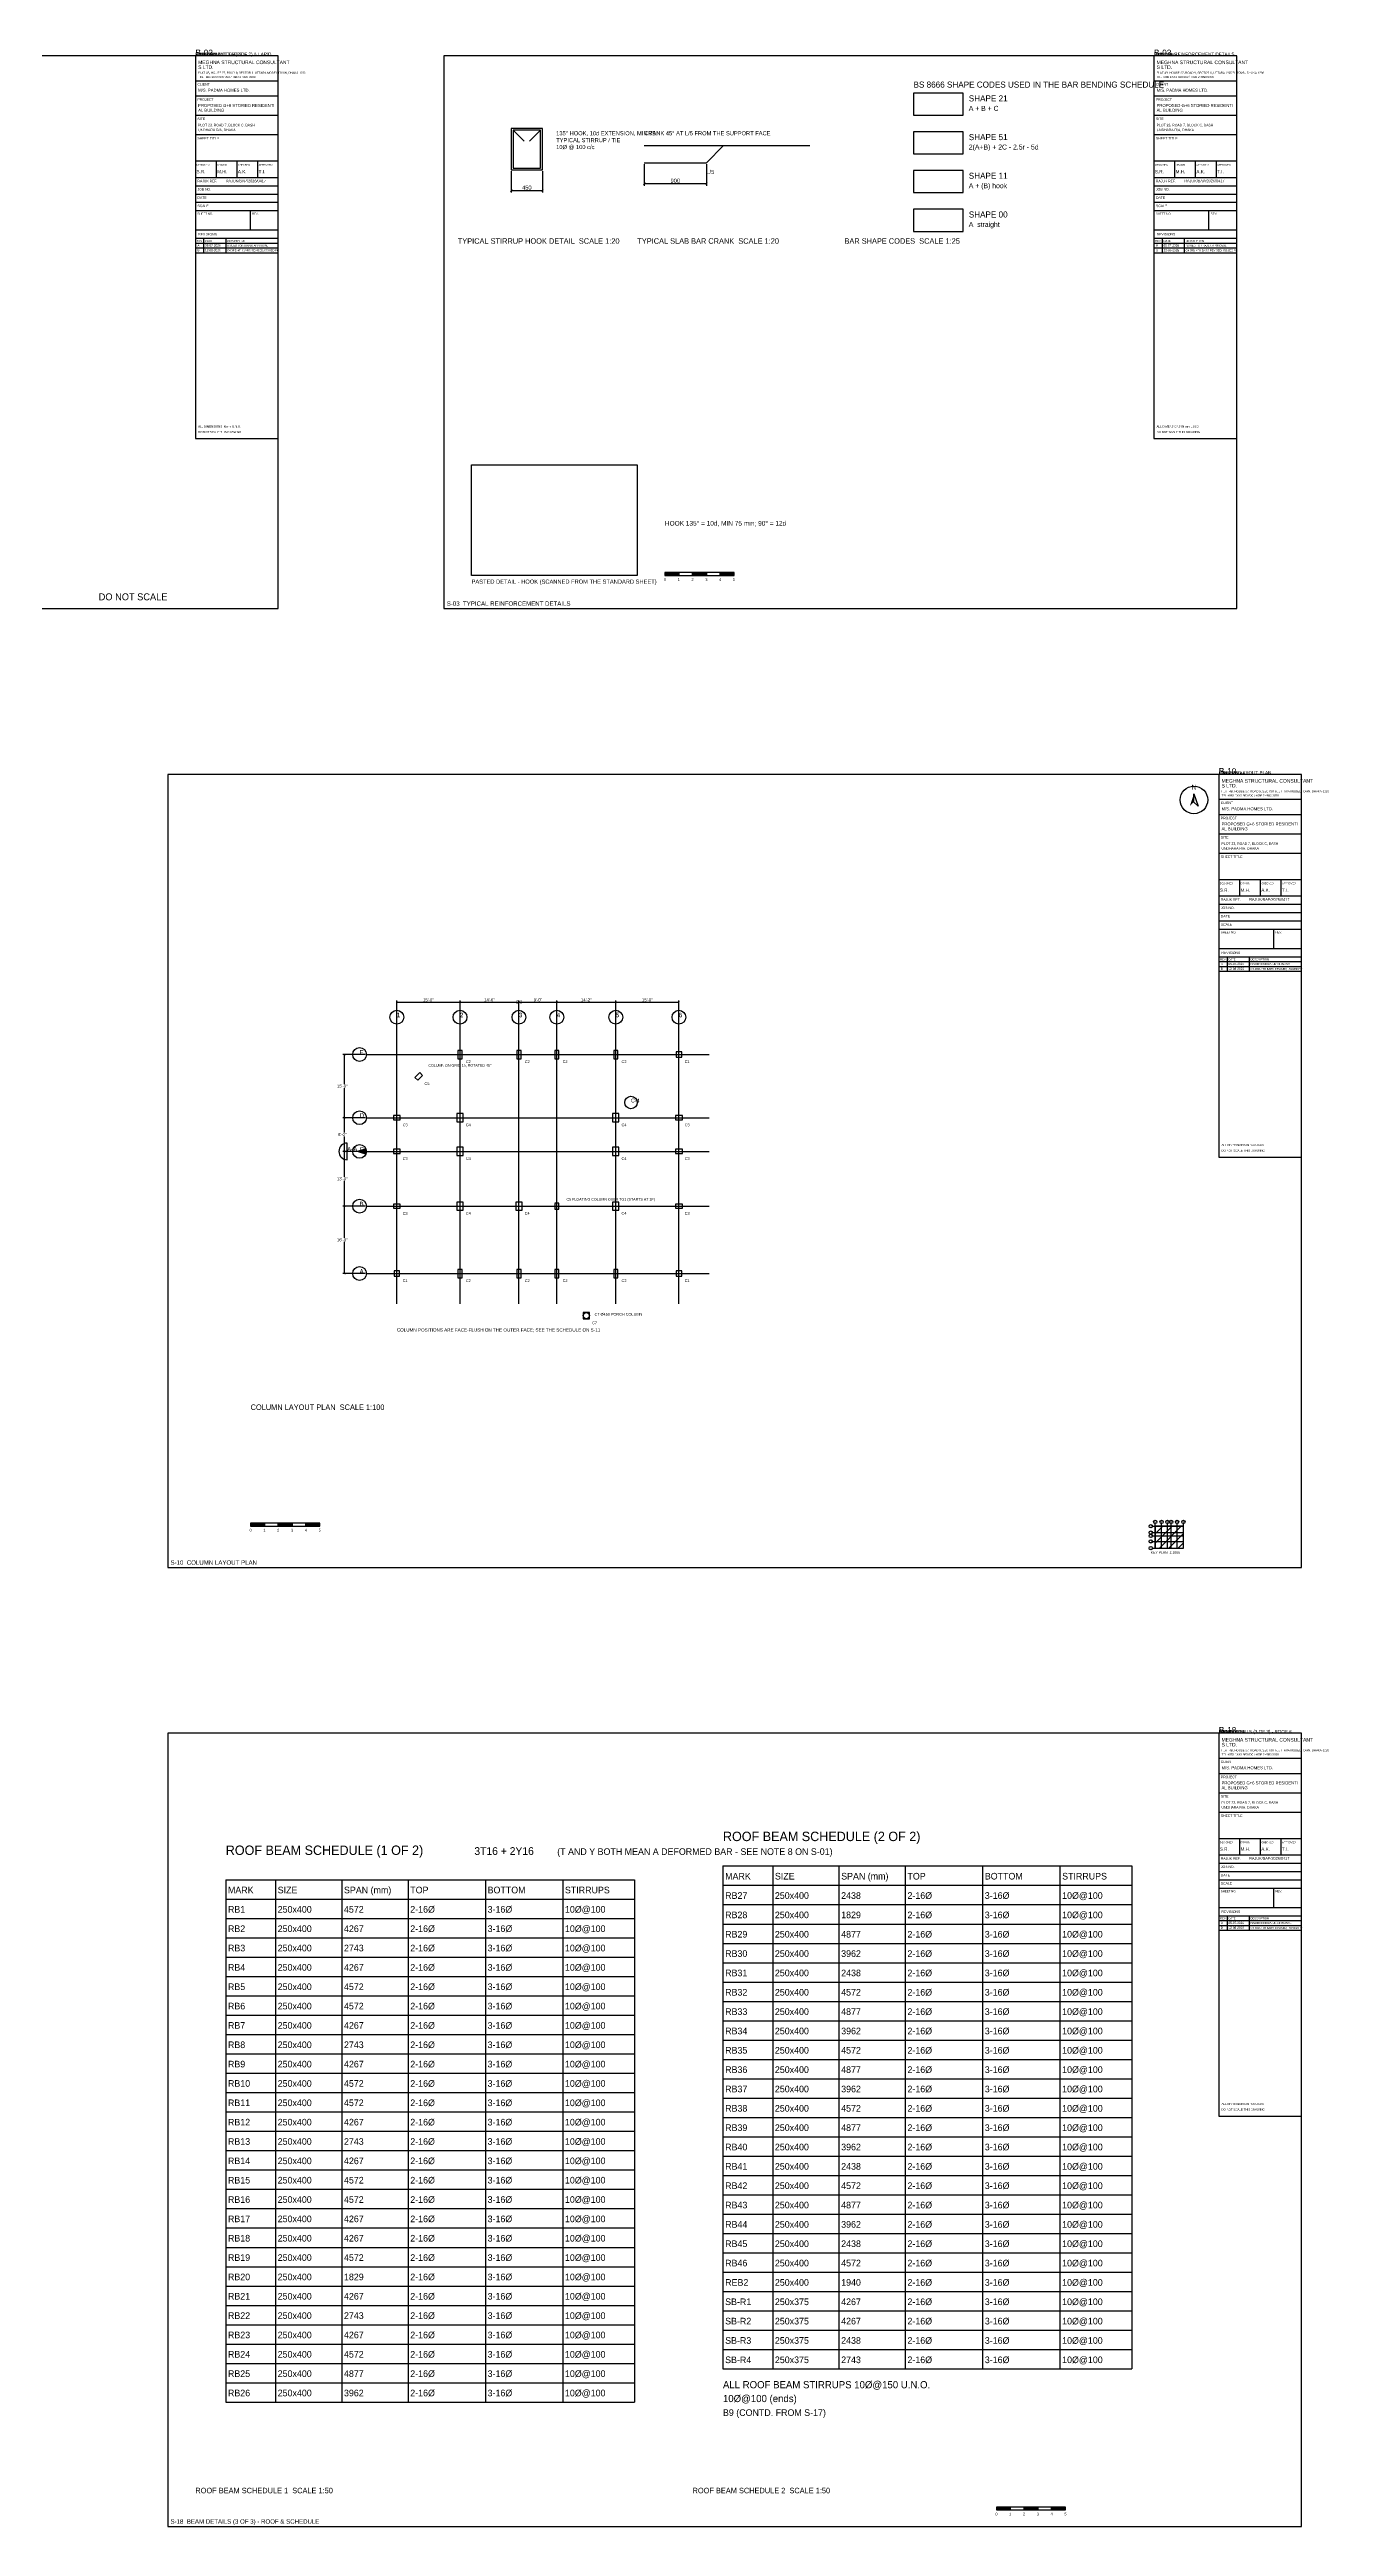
# Model space of a CAD drawing. Extents: x 1000 to 743527, y -207200 to 58857.
# Drawn here: x 180639 to 273027, y -137800 to 41457 of the extents above; entities that cross this region are included whole.
import ezdxf
from ezdxf.enums import TextEntityAlignment as Align

# ---------------------------------------------------------------- set-up
doc = ezdxf.new("R2010")
doc.units = 0
doc.linetypes.add('DASHED', pattern=[1.524, 1.27, -0.254])
for name, color, linetype in [('Arrow', 7, 'Continuous'), ('Beam Line', 4, 'Continuous'), ('Column', 1, 'Continuous'), ('Dimension', 6, 'Continuous'), ('Grid', 8, 'Continuous'), ('Grid Circle', 8, 'Continuous'), ('Grid text', 7, 'Continuous'), ('Hatch', 9, 'Continuous'), ('Image', 7, 'Continuous'), ('Inches Dimension', 6, 'Continuous'), ('Rod-1', 6, 'Continuous'), ('Rod-2', 2, 'Continuous'), ('Rod-Stirrup', 3, 'Continuous'), ('Sheet', 7, 'Continuous'), ('Text-1', 7, 'Continuous'), ('Text-2', 7, 'Continuous'), ('TITLE', 7, 'Continuous')]:
    doc.layers.add(name, color=color, linetype=linetype)
doc.styles.add('OpenSansCondensed-Light', font='OpenSansCondensed-Light.ttf')
doc.dimstyles.new('EZDXF', dxfattribs={"dimtxt": 0.25, "dimasz": 0.175, "dimexe": 0.375, "dimexo": 0.125, "dimgap": 0.1, "dimtad": 1, "dimlfac": 100, "dimzin": 12, "dimdsep": 46, "dimtxsty": 'OpenSansCondensed-Light', "dimblk": 'ARCHTICK', "dimcen": 2.5, "dimazin": 3, "dimtfac": 0.5, "dimtmove": 2, "dimatfit": 3})
picture_1 = doc.add_image_def('image2.png', size_in_pixel=(720, 480))

# ---------------------------------------------------------------- blocks, each defined once
blk = doc.blocks.new('TITLE_BLOCK')
at = {"layer": 'TITLE'}
for p, q in [((0, -18), (60, -18)), ((0, -29), (60, -29)), ((0, -43), (60, -43)), ((0, -57), (60, -57)), ((0, -76), (60, -76)), ((0, -76), (0, -88)), ((0, -88), (60, -88)), ((15, -76), (15, -88)), ((30, -76), (30, -88)), ((45, -76), (45, -88)), ((0, -94), (60, -94)), ((0, -100), (60, -100)), ((0, -106), (60, -106)), ((0, -112), (60, -112)), ((39.6, -112), (39.6, -126)), ((0, -126), (60, -126)), ((0, -132), (60, -132)), ((0, -132), (60, -132)), ((0, -135.5), (60, -135.5)), ((0, -139), (60, -139)), ((0, -142.5), (60, -142.5)), ((6, -132), (6, -142.5)), ((22, -132), (22, -142.5))]:
    blk.add_line(p, q, dxfattribs=at)
blk.add_lwpolyline([(0, -277), (60, -277), (60, 0), (0, 0)], close=True, dxfattribs=at)
at = {"layer": 'Text-1'}
for tag, height in [('JOBNO', 2), ('SHEETTITLE', 2.4), ('SHEETTITLE2', 2.4), ('SCALE', 2), ('DATE', 2), ('SHEETNO', 4.5), ('REV', 4.5)]:
    blk.add_attdef(tag, (0, 0), '', height=height, dxfattribs=at)
at = {"layer": 'TITLE'}
for s, height, p in [('TEL +880 1XXX 000 000 / +880 2 4890 0000', 1.5, (2, -16)), ('S LTD.', 2.6, (2, -9.5)), ('FLAT 4B, HOUSE 27, ROAD 9, SECTOR 6, UTTARA MODEL TOWN, DHAKA-1230', 1.5, (2, -13)), ('MEGHNA STRUCTURAL CONSULTANT', 2.6, (2, -6)), ('CLIENT', 1.8, (1.5, -21.5)), ('PROJECT', 1.8, (1.5, -32.5)), ('M/S. PADMA HOMES LTD.', 2.2, (2, -26)), ('PROPOSED G+6 STORIED RESIDENTI', 2.2, (2, -37)), ('SITE', 1.8, (1.5, -46.5)), ('AL BUILDING', 2.2, (2, -40.5)), ('PLOT 23, ROAD 7, BLOCK C, BASH', 1.8, (2, -51)), ('UNDHARA R/A, DHAKA', 1.8, (2, -54.5)), ('SHEET TITLE', 1.8, (1.5, -60.5)), ('DESIGNED', 1.3, (0.8, -79.5)), ('S.R.', 2.4, (0.8, -85)), ('DRAWN', 1.3, (15.8, -79.5)), ('M.H.', 2.4, (15.8, -85)), ('RAJUK/BAP/2026/0417', 2, (22, -91.5)), ('A.K.', 2.4, (30.8, -85)), ('CHECKED', 1.3, (30.8, -79.5)), ('APPROVED', 1.3, (45.8, -79.5)), ('T.I.', 2.4, (45.8, -85)), ('JOB NO.', 1.8, (1.5, -97.5)), ('RAJUK REF.', 1.8, (1.5, -91.5)), ('DATE', 1.8, (1.5, -103.5)), ('SCALE', 1.8, (1.5, -109.5)), ('SHEET NO.', 1.5, (1.5, -115)), ('REV.', 1.5, (41.1, -115)), ('REV', 1.4, (1, -134.6)), ('REVISIONS', 1.8, (2, -130)), ('DATE', 1.4, (7, -134.6)), ('DESCRIPTION', 1.4, (23, -134.6)), ('ALL DIMENSIONS IN mm U.N.O.', 1.5, (2, -269)), ('DO NOT SCALE THIS DRAWING', 1.5, (2, -273))]:
    blk.add_text(s, height=height, dxfattribs=at).set_placement(p)
blk = doc.blocks.new('SCALE_BAR')
at = {"layer": 'Sheet'}
h = blk.add_hatch(color=7, dxfattribs=at)
h.dxf.hatch_style = 1
h.paths.add_polyline_path([(0, 0), (10, 0), (10, 2), (0, 2)])
h = blk.add_hatch(color=7, dxfattribs=at)
h.dxf.hatch_style = 1
h.paths.add_polyline_path([(20, 0), (30, 0), (30, 2), (20, 2)])
h = blk.add_hatch(color=7, dxfattribs=at)
h.dxf.hatch_style = 1
h.paths.add_polyline_path([(40, 0), (50, 0), (50, 2), (40, 2)])
for points in [[(0, 0), (10, 0), (10, 2), (0, 2)], [(10, 0), (20, 0), (20, 2), (10, 2)], [(20, 0), (30, 0), (30, 2), (20, 2)], [(30, 0), (40, 0), (40, 2), (30, 2)], [(40, 0), (50, 0), (50, 2), (40, 2)]]:
    blk.add_lwpolyline(points, close=True, dxfattribs=at)
for s, p in [('0', (0, -4)), ('1', (10, -4)), ('2', (20, -4)), ('3', (30, -4)), ('4', (40, -4)), ('5', (50, -4))]:
    blk.add_text(s, height=2, dxfattribs=at).set_placement(p, align=Align.CENTER)
at = {"layer": 'Text-1'}
blk.add_attdef('UNIT', (0, 0), '', height=2, dxfattribs=at)
blk = doc.blocks.new('_ARCHTICK')
at = {"color": 0, "linetype": 'BYBLOCK', "const_width": 0.15}
blk.add_lwpolyline([(-0.5, -0.5), (0.5, 0.5)], dxfattribs=at)
blk = doc.blocks.new('NORTH_ARROW')
at = {"layer": 'Arrow'}
blk.add_lwpolyline([(0, 0), (3, -9), (0, -6)], close=True, dxfattribs=at)
blk.add_circle((0, -4.5), 10, dxfattribs=at)
blk.add_solid([(0, 0), (-3, -9), (0, -6)], dxfattribs=at)
at = {"layer": 'Text-1'}
blk.add_text('N', height=3.5, dxfattribs=at).set_placement((0, 3), align=Align.CENTER)
blk = doc.blocks.new('KEY_PLAN')
at = {"layer": 'Grid'}
for p, q in [((-2, 15.8496), (20.4216, 15.8496)), ((-2, 11.2776), (20.4216, 11.2776)), ((-2, 8.8392), (20.4216, 8.8392)), ((-2, 4.8768), (20.4216, 4.8768)), ((-2, 0), (20.4216, 0)), ((0, 0), (0, 17.8496)), ((4.572, 0), (4.572, 17.8496)), ((8.8392, 0), (8.8392, 17.8496)), ((11.5824, 0), (11.5824, 17.8496)), ((15.8496, 0), (15.8496, 17.8496)), ((20.4216, 0), (20.4216, 17.8496))]:
    blk.add_line(p, q, dxfattribs=at)
at = {"layer": 'Grid Circle'}
for centre in [(0, 19.0496), (4.572, 19.0496), (8.8392, 19.0496), (11.5824, 19.0496), (15.8496, 19.0496), (20.4216, 19.0496), (-3.2, 15.8496), (-3.2, 11.2776), (-3.2, 8.8392), (-3.2, 4.8768), (-3.2, 0)]:
    blk.add_circle(centre, 1.2, dxfattribs=at)
at = {"layer": 'Sheet'}
blk.add_lwpolyline([(0, 0), (20.4216, 0), (20.4216, 15.8496), (0, 15.8496)], close=True, dxfattribs=at)
at = {"layer": 'Grid text'}
for s, p in [('1', (0, 19.0496)), ('2', (4.572, 19.0496)), ('3', (8.8392, 19.0496)), ('4', (11.5824, 19.0496)), ('5', (15.8496, 19.0496)), ('6', (20.4216, 19.0496)), ('A', (-3.2, 0)), ('C', (-3.2, 8.8392)), ('D', (-3.2, 11.2776)), ('E', (-3.2, 15.8496)), ('B', (-3.2, 4.8768))]:
    blk.add_text(s, height=1.1, dxfattribs=at).set_placement(p, align=Align.MIDDLE_CENTER)
at = {"layer": 'Sheet'}
blk.add_text('KEY PLAN  1:1000', height=1.8, dxfattribs=at).set_placement((-3.2, -4))
blk = doc.blocks.new('GRID_BUBBLE')
at = {"layer": 'Grid Circle'}
blk.add_circle((0, 0), 500, dxfattribs=at)
at = {"layer": 'Text-1'}
blk.add_attdef('GRID', (0, 0), '', height=320, dxfattribs=at)
blk = doc.blocks.new('COL_TAG')
at = {"layer": 'Grid Circle'}
blk.add_circle((0, 0), 450, dxfattribs=at)
at = {"layer": 'Text-1'}
blk.add_attdef('MARK', (0, 0), '', height=280, dxfattribs=at)
blk = doc.blocks.new('SECTION_MARK')
at = {"layer": 'Arrow'}
blk.add_solid([(600, 0), (1400, 250), (1400, -250)], dxfattribs=at)
at = {"layer": 'Text-1'}
blk.add_line((0, -600), (0, 600), dxfattribs=at)
blk.add_arc((0, 0), 600, 90, 270, dxfattribs=at)
blk.add_attdef('SEC', (0, 0), '', height=320, dxfattribs=at)

msp = doc.modelspace()

# ---------------------------------------------------------------- hatches: boundary and pattern name
at = {"layer": 'Hatch'}
h = msp.add_hatch(dxfattribs=at)
h.set_pattern_fill('ANSI31', scale=150)
h.paths.add_polyline_path([(260700, -67000), (262742.2, -67000), (262742.2, -65415), (260700, -65415)])

# ---------------------------------------------------------------- linework, layer by layer
for p, q in [((193400, -91000), (223000, -91000)), ((193400, -91000), (193400, -128800)), ((197000, -91000), (197000, -128800)), ((201800, -91000), (201800, -128800)), ((206600, -91000), (206600, -128800)), ((212200, -91000), (212200, -128800)), ((217800, -91000), (217800, -128800)), ((223000, -91000), (223000, -128800)), ((229400, -90000), (259000, -90000)), ((229400, -90000), (229400, -126400)), ((229400, -91400), (259000, -91400)), ((233000, -90000), (233000, -126400)), ((237800, -90000), (237800, -126400)), ((242600, -90000), (242600, -126400)), ((248200, -90000), (248200, -126400)), ((253800, -90000), (253800, -126400)), ((259000, -90000), (259000, -126400)), ((193400, -92400), (223000, -92400)), ((229400, -92800), (259000, -92800)), ((193400, -93800), (223000, -93800)), ((229400, -94200), (259000, -94200)), ((193400, -95200), (223000, -95200)), ((193400, -96600), (223000, -96600)), ((229400, -95600), (259000, -95600)), ((193400, -98000), (223000, -98000)), ((229400, -97000), (259000, -97000)), ((229400, -98400), (259000, -98400)), ((193400, -99400), (223000, -99400)), ((229400, -99800), (259000, -99800)), ((193400, -100800), (223000, -100800)), ((229400, -101200), (259000, -101200)), ((193400, -102200), (223000, -102200)), ((193400, -103600), (223000, -103600)), ((229400, -102600), (259000, -102600)), ((193400, -105000), (223000, -105000)), ((229400, -104000), (259000, -104000)), ((229400, -105400), (259000, -105400)), ((193400, -106400), (223000, -106400)), ((229400, -106800), (259000, -106800)), ((193400, -107800), (223000, -107800)), ((193400, -109200), (223000, -109200)), ((229400, -108200), (259000, -108200)), ((193400, -110600), (223000, -110600)), ((229400, -109600), (259000, -109600)), ((229400, -111000), (259000, -111000)), ((193400, -112000), (223000, -112000)), ((229400, -112400), (259000, -112400)), ((193400, -113400), (223000, -113400)), ((229400, -113800), (259000, -113800)), ((193400, -114800), (223000, -114800)), ((193400, -116200), (223000, -116200)), ((229400, -115200), (259000, -115200)), ((193400, -117600), (223000, -117600)), ((229400, -116600), (259000, -116600)), ((229400, -118000), (259000, -118000)), ((193400, -119000), (223000, -119000)), ((229400, -119400), (259000, -119400)), ((193400, -120400), (223000, -120400)), ((193400, -121800), (223000, -121800)), ((229400, -120800), (259000, -120800)), ((193400, -123200), (223000, -123200)), ((229400, -122200), (259000, -122200)), ((229400, -123600), (259000, -123600)), ((193400, -124600), (223000, -124600)), ((229400, -125000), (259000, -125000)), ((193400, -126000), (223000, -126000)), ((229400, -126400), (259000, -126400)), ((193400, -127400), (223000, -127400)), ((193400, -128800), (223000, -128800))]:
    msp.add_line(p, q)
at = {"layer": 'Beam Line'}
msp.add_lwpolyline([(214075, 32750), (216325, 32750), (216325, 35750), (214075, 35750)], close=True, dxfattribs=at)
at = {"layer": 'Column'}
for points in [[(210211.2, -31575.2), (210511.2, -31575.2), (210511.2, -30975.2), (210211.2, -30975.2)], [(214478.4, -31575.2), (214778.4, -31575.2), (214778.4, -30975.2), (214478.4, -30975.2)], [(217221.6, -31575.2), (217521.6, -31575.2), (217521.6, -30975.2), (217221.6, -30975.2)], [(221488.8, -31575.2), (221788.8, -31575.2), (221788.8, -30975.2), (221488.8, -30975.2)], [(226010.8, -31475.2), (226410.8, -31475.2), (226410.8, -31075.2), (226010.8, -31075.2)], [(207302.2, -33141.8), (207655.8, -32788.2), (207443.6, -32576.1), (207090.1, -32929.6)], [(205539.2, -35997.2), (206039.2, -35997.2), (206039.2, -35697.2), (205539.2, -35697.2)], [(210136.2, -36147.2), (210586.2, -36147.2), (210586.2, -35547.2), (210136.2, -35547.2)], [(221413.8, -36147.2), (221863.8, -36147.2), (221863.8, -35547.2), (221413.8, -35547.2)], [(221413.8, -36147.2), (221863.8, -36147.2), (221863.8, -35547.2), (221413.8, -35547.2)], [(225960.8, -35997.2), (226460.8, -35997.2), (226460.8, -35697.2), (225960.8, -35697.2)], [(205539.2, -38435.6), (206039.2, -38435.6), (206039.2, -38135.6), (205539.2, -38135.6)], [(210136.2, -38585.6), (210586.2, -38585.6), (210586.2, -37985.6), (210136.2, -37985.6)], [(221413.8, -38585.6), (221863.8, -38585.6), (221863.8, -37985.6), (221413.8, -37985.6)], [(225960.8, -38435.6), (226460.8, -38435.6), (226460.8, -38135.6), (225960.8, -38135.6)], [(205539.2, -42398), (206039.2, -42398), (206039.2, -42098), (205539.2, -42098)], [(210136.2, -42548), (210586.2, -42548), (210586.2, -41948), (210136.2, -41948)], [(214403.4, -42548), (214853.4, -42548), (214853.4, -41948), (214403.4, -41948)], [(221413.8, -42548), (221863.8, -42548), (221863.8, -41948), (221413.8, -41948)], [(225960.8, -42398), (226460.8, -42398), (226460.8, -42098), (225960.8, -42098)], [(205589.2, -47324.8), (205989.2, -47324.8), (205989.2, -46924.8), (205589.2, -46924.8)], [(210211.2, -47424.8), (210511.2, -47424.8), (210511.2, -46824.8), (210211.2, -46824.8)], [(214478.4, -47424.8), (214778.4, -47424.8), (214778.4, -46824.8), (214478.4, -46824.8)], [(217221.6, -47424.8), (217521.6, -47424.8), (217521.6, -46824.8), (217221.6, -46824.8)], [(221488.8, -47424.8), (221788.8, -47424.8), (221788.8, -46824.8), (221488.8, -46824.8)], [(226010.8, -47324.8), (226410.8, -47324.8), (226410.8, -46924.8), (226010.8, -46924.8)], [(219280.2, -50397.8), (219730.2, -50397.8), (219730.2, -49947.8), (219280.2, -49947.8)]]:
    msp.add_lwpolyline(points, close=True, dxfattribs=at)
at = {"layer": 'Column', "linetype": 'DASHED'}
msp.add_lwpolyline([(217221.6, -42473), (217521.6, -42473), (217521.6, -42023), (217221.6, -42023)], close=True, dxfattribs=at)
at = {"layer": 'Column'}
msp.add_circle((219505.2, -50172.8), 225, dxfattribs=at)
at = {"layer": 'Grid'}
for p, q in [((205789.2, -49324.8), (205789.2, -29075.2)), ((210361.2, -49324.8), (210361.2, -29075.2)), ((214628.4, -49324.8), (214628.4, -29075.2)), ((217371.6, -49324.8), (217371.6, -29075.2)), ((221638.8, -49324.8), (221638.8, -29075.2)), ((226210.8, -49324.8), (226210.8, -29075.2)), ((203589.2, -31275.2), (228410.8, -31275.2)), ((203589.2, -35847.2), (228410.8, -35847.2)), ((203589.2, -38285.6), (228410.8, -38285.6)), ((203589.2, -42248), (228410.8, -42248)), ((203589.2, -47124.8), (228410.8, -47124.8))]:
    msp.add_line(p, q, dxfattribs=at)
at = {"layer": 'Rod-1'}
for points in [[(243200, 36700), (246800, 36700), (246800, 38300), (243200, 38300)], [(243200, 33900), (246800, 33900), (246800, 35500), (243200, 35500)], [(243200, 31100), (246800, 31100), (246800, 32700), (243200, 32700)], [(243200, 28300), (246800, 28300), (246800, 29900), (243200, 29900)]]:
    msp.add_lwpolyline(points, close=True, dxfattribs=at)
msp.add_lwpolyline([(223700, 33250), (228200, 33250), (229450, 34500), (235700, 34500)], dxfattribs=at)
at = {"layer": 'Rod-2'}
msp.add_lwpolyline([(223700, 34500), (235700, 34500)], dxfattribs=at)
at = {"layer": 'Rod-Stirrup'}
for p, q in [((214200, 35625), (215000, 34825)), ((216200, 35625), (215400, 34825))]:
    msp.add_line(p, q, dxfattribs=at)
msp.add_lwpolyline([(214200, 32875), (216200, 32875), (216200, 35625), (214200, 35625)], close=True, dxfattribs=at)
at = {"layer": 'Sheet'}
for points in [[(139800, 1000), (197200, 1000), (197200, 41000), (139800, 41000)], [(209200, 1000), (266600, 1000), (266600, 41000), (209200, 41000)], [(189200, -68400), (271300, -68400), (271300, -11000), (189200, -11000)], [(189200, -137800), (271300, -137800), (271300, -80400), (189200, -80400)]]:
    msp.add_lwpolyline(points, close=True, dxfattribs=at)

# ---------------------------------------------------------------- block references
at = {"layer": 'Arrow', "xscale": 100, "yscale": 100}
msp.add_blockref('NORTH_ARROW', (263500, -12400), dxfattribs=at)
at = {"layer": 'Grid Circle'}
for p, values in [((205789.2, -28575.2), {'GRID': '1'}), ((210361.2, -28575.2), {'GRID': '2'}), ((214628.4, -28575.2), {'GRID': '3'}), ((217371.6, -28575.2), {'GRID': '4'}), ((221638.8, -28575.2), {'GRID': '5'}), ((226210.8, -28575.2), {'GRID': '6'}), ((203089.2, -31275.2), {'GRID': 'E'}), ((203089.2, -35847.2), {'GRID': 'D'}), ((203089.2, -38285.6), {'GRID': 'C'}), ((203089.2, -42248), {'GRID': 'B'}), ((203089.2, -47124.8), {'GRID': 'A'})]:
    msp.add_blockref('GRID_BUBBLE', p, dxfattribs=at).add_auto_attribs(values)
at = {"layer": 'Grid text'}
msp.add_blockref('COL_TAG', (222738.8, -34747.2), dxfattribs=at).add_auto_attribs({'MARK': 'C-4'})
at = {"layer": 'Sheet', "xscale": 100, "yscale": 100}
for p in [(225200, 3400), (195200, -65400), (249200, -136600)]:
    msp.add_blockref('SCALE_BAR', p, dxfattribs=at).add_auto_attribs({'UNIT': 'm'})
msp.add_blockref('KEY_PLAN', (260700, -67000), dxfattribs=at)
at = {"layer": 'Text-1'}
msp.add_blockref('SECTION_MARK', (202189.2, -38285.6), dxfattribs=at).add_auto_attribs({'SEC': 'A-A'})
at = {"layer": 'TITLE', "xscale": 100, "yscale": 100}
for p, values in [((191200, 41000), {'SHEETTITLE': 'GENERAL NOTES (2 OF 2) & LAP/D', 'SHEETTITLE2': 'EVELOPMENT TABLE', 'JOBNO': 'MSC-2026-041', 'DATE': '12-08-2026', 'SCALE': 'N.T.S.', 'SHEETNO': 'S-02', 'REV': 'B'}), ((260600, 41000), {'SHEETTITLE': 'TYPICAL REINFORCEMENT DETAILS', 'JOBNO': 'MSC-2026-041', 'DATE': '12-08-2026', 'SCALE': 'N.T.S.', 'SHEETNO': 'S-03', 'REV': 'B'}), ((265300, -11000), {'SHEETTITLE': 'COLUMN LAYOUT PLAN', 'JOBNO': 'MSC-2026-041', 'DATE': '12-08-2026', 'SCALE': '1:100', 'SHEETNO': 'S-10', 'REV': 'B'}), ((265300, -80400), {'SHEETTITLE': 'BEAM DETAILS (3 OF 3) - ROOF &', 'SHEETTITLE2': ' SCHEDULE', 'JOBNO': 'MSC-2026-041', 'DATE': '12-08-2026', 'SCALE': '1:50', 'SHEETNO': 'S-18', 'REV': 'B'})]:
    msp.add_blockref('TITLE_BLOCK', p, dxfattribs=at).add_auto_attribs(values)

# ---------------------------------------------------------------- texts
at = {"layer": 'Sheet'}
for s, height, p in [('TYPICAL STIRRUP HOOK DETAIL  SCALE 1:20', 400, (210200, 27400)), ('TYPICAL SLAB BAR CRANK  SCALE 1:20', 400, (223200, 27400)), ('BAR SHAPE CODES  SCALE 1:25', 400, (238200, 27400)), ('S-03  TYPICAL REINFORCEMENT DETAILS', 320, (209400, 1200)), ('COLUMN LAYOUT PLAN  SCALE 1:100', 400, (195200, -57000)), ('S-10  COLUMN LAYOUT PLAN', 320, (189400, -68200)), ('ROOF BEAM SCHEDULE (2 OF 2)', 680, (229400, -88200)), ('ROOF BEAM SCHEDULE (1 OF 2)', 680, (193400, -89200)), ('ROOF BEAM SCHEDULE 1  SCALE 1:50', 400, (191200, -135400)), ('ROOF BEAM SCHEDULE 2  SCALE 1:50', 400, (227200, -135400)), ('S-18  BEAM DETAILS (3 OF 3) - ROOF & SCHEDULE', 320, (189400, -137600))]:
    msp.add_text(s, height=height, dxfattribs=at).set_placement(p)
at = {"layer": 'Text-1'}
for s, height, p in [('HOOK 135%%D = 10d, MIN 75 mm; 90%%D = 12d', 340, (225200, 7000)), ('DO NOT SCALE', 500, (184200, 1600)), ('PASTED DETAIL - HOOK (SCANNED FROM THE STANDARD SHEET)', 300, (211200, 2800)), ('C2', 200, (210781.2, -31895.2)), ('C2', 200, (215048.4, -31895.2)), ('C2', 200, (217791.6, -31895.2)), ('C2', 200, (222058.8, -31895.2)), ('C1', 200, (226630.8, -31895.2)), ('C6', 200, (207792.9, -33478.9)), ('C3', 200, (206209.2, -36467.2)), ('C4', 200, (210781.2, -36467.2)), ('C4', 200, (222058.8, -36467.2)), ('C3', 200, (226630.8, -36467.2)), ('C3', 200, (206209.2, -38905.6)), ('C4', 200, (210781.2, -38905.6)), ('C4', 200, (222058.8, -38905.6)), ('C3', 200, (226630.8, -38905.6)), ('C3', 200, (206209.2, -42868)), ('C4', 200, (210781.2, -42868)), ('C4', 200, (215048.4, -42868)), ('C4', 200, (222058.8, -42868)), ('C3', 200, (226630.8, -42868)), ('C1', 200, (206209.2, -47744.8)), ('C2', 200, (210781.2, -47744.8)), ('C2', 200, (215048.4, -47744.8)), ('C2', 200, (217791.6, -47744.8)), ('C2', 200, (222058.8, -47744.8)), ('C1', 200, (226630.8, -47744.8)), ('COLUMN POSITIONS ARE FACE-FLUSH ON THE OUTER FACE; SEE THE SCHEDULE ON S-11', 240, (205789.2, -51324.8)), ('C7', 200, (219925.2, -50792.8)), ('MARK', 480, (229560, -90980)), ('SIZE', 480, (233160, -90980)), ('SPAN (mm)', 480, (237960, -90980)), ('TOP', 480, (242760, -90980)), ('BOTTOM', 480, (248360, -90980)), ('STIRRUPS', 480, (253960, -90980)), ('MARK', 480, (193560, -91980)), ('RB1', 480, (193560, -93380)), ('SIZE', 480, (197160, -91980)), ('250x400', 480, (197160, -93380)), ('4572', 480, (201960, -93380)), ('SPAN (mm)', 480, (201960, -91980)), ('TOP', 480, (206760, -91980)), ('2-16%%C', 480, (206760, -93380)), ('3-16%%C', 480, (212360, -93380)), ('BOTTOM', 480, (212360, -91980)), ('STIRRUPS', 480, (217960, -91980)), ('10%%C@100', 480, (217960, -93380)), ('RB27', 480, (229560, -92380)), ('250x400', 480, (233160, -92380)), ('2438', 480, (237960, -92380)), ('2-16%%C', 480, (242760, -92380)), ('3-16%%C', 480, (248360, -92380)), ('10%%C@100', 480, (253960, -92380)), ('RB2', 480, (193560, -94780)), ('250x400', 480, (197160, -94780)), ('4267', 480, (201960, -94780)), ('2-16%%C', 480, (206760, -94780)), ('3-16%%C', 480, (212360, -94780)), ('10%%C@100', 480, (217960, -94780)), ('RB28', 480, (229560, -93780)), ('RB29', 480, (229560, -95180)), ('250x400', 480, (233160, -93780)), ('250x400', 480, (233160, -95180)), ('4877', 480, (237960, -95180)), ('1829', 480, (237960, -93780)), ('2-16%%C', 480, (242760, -93780)), ('2-16%%C', 480, (242760, -95180)), ('3-16%%C', 480, (248360, -93780)), ('3-16%%C', 480, (248360, -95180)), ('10%%C@100', 480, (253960, -93780)), ('10%%C@100', 480, (253960, -95180)), ('RB3', 480, (193560, -96180)), ('250x400', 480, (197160, -96180)), ('2743', 480, (201960, -96180)), ('2-16%%C', 480, (206760, -96180)), ('3-16%%C', 480, (212360, -96180)), ('10%%C@100', 480, (217960, -96180)), ('RB30', 480, (229560, -96580)), ('250x400', 480, (233160, -96580)), ('3962', 480, (237960, -96580)), ('2-16%%C', 480, (242760, -96580)), ('3-16%%C', 480, (248360, -96580)), ('10%%C@100', 480, (253960, -96580)), ('RB4', 480, (193560, -97580)), ('RB5', 480, (193560, -98980)), ('250x400', 480, (197160, -97580)), ('250x400', 480, (197160, -98980)), ('4267', 480, (201960, -97580)), ('4572', 480, (201960, -98980)), ('2-16%%C', 480, (206760, -97580)), ('2-16%%C', 480, (206760, -98980)), ('3-16%%C', 480, (212360, -97580)), ('3-16%%C', 480, (212360, -98980)), ('10%%C@100', 480, (217960, -97580)), ('10%%C@100', 480, (217960, -98980)), ('RB31', 480, (229560, -97980)), ('250x400', 480, (233160, -97980)), ('2438', 480, (237960, -97980)), ('2-16%%C', 480, (242760, -97980)), ('3-16%%C', 480, (248360, -97980)), ('10%%C@100', 480, (253960, -97980)), ('RB6', 480, (193560, -100380)), ('250x400', 480, (197160, -100380)), ('4572', 480, (201960, -100380)), ('2-16%%C', 480, (206760, -100380)), ('3-16%%C', 480, (212360, -100380)), ('10%%C@100', 480, (217960, -100380)), ('RB32', 480, (229560, -99380)), ('RB33', 480, (229560, -100780)), ('250x400', 480, (233160, -99380)), ('250x400', 480, (233160, -100780)), ('4572', 480, (237960, -99380)), ('4877', 480, (237960, -100780)), ('2-16%%C', 480, (242760, -99380)), ('2-16%%C', 480, (242760, -100780)), ('3-16%%C', 480, (248360, -99380)), ('3-16%%C', 480, (248360, -100780)), ('10%%C@100', 480, (253960, -99380)), ('10%%C@100', 480, (253960, -100780)), ('RB7', 480, (193560, -101780)), ('250x400', 480, (197160, -101780)), ('4267', 480, (201960, -101780)), ('2-16%%C', 480, (206760, -101780)), ('3-16%%C', 480, (212360, -101780)), ('10%%C@100', 480, (217960, -101780)), ('RB34', 480, (229560, -102180)), ('250x400', 480, (233160, -102180)), ('3962', 480, (237960, -102180)), ('2-16%%C', 480, (242760, -102180)), ('3-16%%C', 480, (248360, -102180)), ('10%%C@100', 480, (253960, -102180)), ('RB8', 480, (193560, -103180)), ('250x400', 480, (197160, -103180)), ('2743', 480, (201960, -103180)), ('2-16%%C', 480, (206760, -103180)), ('3-16%%C', 480, (212360, -103180)), ('10%%C@100', 480, (217960, -103180)), ('RB35', 480, (229560, -103580)), ('250x400', 480, (233160, -103580)), ('4572', 480, (237960, -103580)), ('2-16%%C', 480, (242760, -103580)), ('3-16%%C', 480, (248360, -103580)), ('10%%C@100', 480, (253960, -103580)), ('RB9', 480, (193560, -104580)), ('RB10', 480, (193560, -105980)), ('250x400', 480, (197160, -104580)), ('250x400', 480, (197160, -105980)), ('4267', 480, (201960, -104580)), ('4572', 480, (201960, -105980)), ('2-16%%C', 480, (206760, -104580)), ('2-16%%C', 480, (206760, -105980)), ('3-16%%C', 480, (212360, -104580)), ('3-16%%C', 480, (212360, -105980)), ('10%%C@100', 480, (217960, -104580)), ('10%%C@100', 480, (217960, -105980)), ('RB36', 480, (229560, -104980)), ('250x400', 480, (233160, -104980)), ('4877', 480, (237960, -104980)), ('2-16%%C', 480, (242760, -104980)), ('3-16%%C', 480, (248360, -104980)), ('10%%C@100', 480, (253960, -104980)), ('RB11', 480, (193560, -107380)), ('250x400', 480, (197160, -107380)), ('4572', 480, (201960, -107380)), ('2-16%%C', 480, (206760, -107380)), ('3-16%%C', 480, (212360, -107380)), ('10%%C@100', 480, (217960, -107380)), ('RB37', 480, (229560, -106380)), ('RB38', 480, (229560, -107780)), ('250x400', 480, (233160, -106380)), ('250x400', 480, (233160, -107780)), ('4572', 480, (237960, -107780)), ('3962', 480, (237960, -106380)), ('2-16%%C', 480, (242760, -106380)), ('2-16%%C', 480, (242760, -107780)), ('3-16%%C', 480, (248360, -106380)), ('3-16%%C', 480, (248360, -107780)), ('10%%C@100', 480, (253960, -106380)), ('10%%C@100', 480, (253960, -107780)), ('RB12', 480, (193560, -108780)), ('250x400', 480, (197160, -108780)), ('4267', 480, (201960, -108780)), ('2-16%%C', 480, (206760, -108780)), ('3-16%%C', 480, (212360, -108780)), ('10%%C@100', 480, (217960, -108780)), ('RB39', 480, (229560, -109180)), ('250x400', 480, (233160, -109180)), ('4877', 480, (237960, -109180)), ('2-16%%C', 480, (242760, -109180)), ('3-16%%C', 480, (248360, -109180)), ('10%%C@100', 480, (253960, -109180)), ('RB13', 480, (193560, -110180)), ('RB14', 480, (193560, -111580)), ('250x400', 480, (197160, -110180)), ('250x400', 480, (197160, -111580)), ('4267', 480, (201960, -111580)), ('2743', 480, (201960, -110180)), ('2-16%%C', 480, (206760, -110180)), ('2-16%%C', 480, (206760, -111580)), ('3-16%%C', 480, (212360, -110180)), ('3-16%%C', 480, (212360, -111580)), ('10%%C@100', 480, (217960, -110180)), ('10%%C@100', 480, (217960, -111580)), ('RB40', 480, (229560, -110580)), ('250x400', 480, (233160, -110580)), ('3962', 480, (237960, -110580)), ('2-16%%C', 480, (242760, -110580)), ('3-16%%C', 480, (248360, -110580)), ('10%%C@100', 480, (253960, -110580)), ('RB15', 480, (193560, -112980)), ('250x400', 480, (197160, -112980)), ('4572', 480, (201960, -112980)), ('2-16%%C', 480, (206760, -112980)), ('3-16%%C', 480, (212360, -112980)), ('10%%C@100', 480, (217960, -112980)), ('RB41', 480, (229560, -111980)), ('RB42', 480, (229560, -113380)), ('250x400', 480, (233160, -111980)), ('250x400', 480, (233160, -113380)), ('4572', 480, (237960, -113380)), ('2438', 480, (237960, -111980)), ('2-16%%C', 480, (242760, -111980)), ('2-16%%C', 480, (242760, -113380)), ('3-16%%C', 480, (248360, -111980)), ('3-16%%C', 480, (248360, -113380)), ('10%%C@100', 480, (253960, -111980)), ('10%%C@100', 480, (253960, -113380)), ('RB16', 480, (193560, -114380)), ('250x400', 480, (197160, -114380)), ('4572', 480, (201960, -114380)), ('2-16%%C', 480, (206760, -114380)), ('3-16%%C', 480, (212360, -114380)), ('10%%C@100', 480, (217960, -114380)), ('RB43', 480, (229560, -114780)), ('250x400', 480, (233160, -114780)), ('4877', 480, (237960, -114780)), ('2-16%%C', 480, (242760, -114780)), ('3-16%%C', 480, (248360, -114780)), ('10%%C@100', 480, (253960, -114780)), ('RB17', 480, (193560, -115780)), ('250x400', 480, (197160, -115780)), ('4267', 480, (201960, -115780)), ('2-16%%C', 480, (206760, -115780)), ('3-16%%C', 480, (212360, -115780)), ('10%%C@100', 480, (217960, -115780)), ('RB44', 480, (229560, -116180)), ('250x400', 480, (233160, -116180)), ('3962', 480, (237960, -116180)), ('2-16%%C', 480, (242760, -116180)), ('3-16%%C', 480, (248360, -116180)), ('10%%C@100', 480, (253960, -116180)), ('RB18', 480, (193560, -117180)), ('RB19', 480, (193560, -118580)), ('250x400', 480, (197160, -117180)), ('250x400', 480, (197160, -118580)), ('4267', 480, (201960, -117180)), ('4572', 480, (201960, -118580)), ('2-16%%C', 480, (206760, -117180)), ('2-16%%C', 480, (206760, -118580)), ('3-16%%C', 480, (212360, -117180)), ('3-16%%C', 480, (212360, -118580)), ('10%%C@100', 480, (217960, -117180)), ('10%%C@100', 480, (217960, -118580)), ('RB45', 480, (229560, -117580)), ('250x400', 480, (233160, -117580)), ('2438', 480, (237960, -117580)), ('2-16%%C', 480, (242760, -117580)), ('3-16%%C', 480, (248360, -117580)), ('10%%C@100', 480, (253960, -117580)), ('RB20', 480, (193560, -119980)), ('250x400', 480, (197160, -119980)), ('1829', 480, (201960, -119980)), ('2-16%%C', 480, (206760, -119980)), ('3-16%%C', 480, (212360, -119980)), ('10%%C@100', 480, (217960, -119980)), ('RB46', 480, (229560, -118980)), ('REB2', 480, (229560, -120380)), ('250x400', 480, (233160, -118980)), ('250x400', 480, (233160, -120380)), ('4572', 480, (237960, -118980)), ('1940', 480, (237960, -120380)), ('2-16%%C', 480, (242760, -118980)), ('2-16%%C', 480, (242760, -120380)), ('3-16%%C', 480, (248360, -118980)), ('3-16%%C', 480, (248360, -120380)), ('10%%C@100', 480, (253960, -118980)), ('10%%C@100', 480, (253960, -120380)), ('RB21', 480, (193560, -121380)), ('250x400', 480, (197160, -121380)), ('4267', 480, (201960, -121380)), ('2-16%%C', 480, (206760, -121380)), ('3-16%%C', 480, (212360, -121380)), ('10%%C@100', 480, (217960, -121380)), ('SB-R1', 480, (229560, -121780)), ('250x375', 480, (233160, -121780)), ('4267', 480, (237960, -121780)), ('2-16%%C', 480, (242760, -121780)), ('3-16%%C', 480, (248360, -121780)), ('10%%C@100', 480, (253960, -121780)), ('RB22', 480, (193560, -122780)), ('250x400', 480, (197160, -122780)), ('2743', 480, (201960, -122780)), ('2-16%%C', 480, (206760, -122780)), ('2-16%%C', 480, (206760, -124180)), ('3-16%%C', 480, (212360, -122780)), ('3-16%%C', 480, (212360, -124180)), ('10%%C@100', 480, (217960, -122780)), ('10%%C@100', 480, (217960, -124180)), ('SB-R2', 480, (229560, -123180)), ('250x375', 480, (233160, -123180)), ('4267', 480, (237960, -123180)), ('2-16%%C', 480, (242760, -123180)), ('3-16%%C', 480, (248360, -123180)), ('10%%C@100', 480, (253960, -123180)), ('RB23', 480, (193560, -124180)), ('RB24', 480, (193560, -125580)), ('250x400', 480, (197160, -124180)), ('250x400', 480, (197160, -125580)), ('4267', 480, (201960, -124180)), ('4572', 480, (201960, -125580)), ('2-16%%C', 480, (206760, -125580)), ('3-16%%C', 480, (212360, -125580)), ('10%%C@100', 480, (217960, -125580)), ('SB-R3', 480, (229560, -124580)), ('250x375', 480, (233160, -124580)), ('2438', 480, (237960, -124580)), ('2-16%%C', 480, (242760, -124580)), ('3-16%%C', 480, (248360, -124580)), ('10%%C@100', 480, (253960, -124580)), ('10%%C@100', 480, (253960, -125980)), ('RB25', 480, (193560, -126980)), ('250x400', 480, (197160, -126980)), ('4877', 480, (201960, -126980)), ('2-16%%C', 480, (206760, -126980)), ('3-16%%C', 480, (212360, -126980)), ('10%%C@100', 480, (217960, -126980)), ('ALL ROOF BEAM STIRRUPS 10%%C@150 U.N.O.', 520, (229400, -127800)), ('SB-R4', 480, (229560, -125980)), ('250x375', 480, (233160, -125980)), ('2743', 480, (237960, -125980)), ('2-16%%C', 480, (242760, -125980)), ('3-16%%C', 480, (248360, -125980)), ('RB26', 480, (193560, -128380)), ('250x400', 480, (197160, -128380)), ('3962', 480, (201960, -128380)), ('2-16%%C', 480, (206760, -128380)), ('3-16%%C', 480, (212360, -128380)), ('10%%C@100', 480, (217960, -128380))]:
    msp.add_text(s, height=height, dxfattribs=at).set_placement(p)
msp.add_text('C-2', height=220, dxfattribs=at).set_placement((214628.4, -27475.2), align=Align.MIDDLE_CENTER)
at = {"layer": 'Text-2'}
for s, height, p in [('BS 8666 SHAPE CODES USED IN THE BAR BENDING SCHEDULE', 440, (243200, 38700)), ('SHAPE 21', 440, (247200, 37700)), ('A + B + C', 360, (247200, 37020)), ('TYPICAL STIRRUP / TIE', 300, (217325, 34750)), ('135%%D HOOK, 10d EXTENSION, MIN 75', 300, (217325, 35250)), ('10%%C @ 100 c/c', 300, (217325, 34250)), ('CRANK 45%%D AT L/5 FROM THE SUPPORT FACE', 300, (223700, 35250)), ('2(A+B) + 2C - 2.5r - 5d', 360, (247200, 34220)), ('SHAPE 51', 440, (247200, 34900)), ('L/5', 300, (228200, 32450)), ('SHAPE 11', 440, (247200, 32100)), ('A + (B) hook', 360, (247200, 31420)), ('A  straight', 360, (247200, 28620)), ('SHAPE 00', 440, (247200, 29300)), ('COLUMN ON GRID 1a, ROTATED 45%%D', 190, (208072.9, -32158.9)), ('C5 FLOATING COLUMN OVER TG1 (STARTS AT 1F)', 190, (218071.6, -41848)), ('C7 %%C450 PORCH COLUMN', 200, (220105.2, -50172.8)), ('3T16 + 2Y16', 560, (211400, -89200)), ('(T AND Y BOTH MEAN A DEFORMED BAR - SEE NOTE 8 ON S-01)', 480, (217400, -89200)), ('10%%C@100 (ends)', 520, (229400, -128800)), ('B9 (CONTD. FROM S-17)', 480, (229400, -129800))]:
    msp.add_text(s, height=height, dxfattribs=at).set_placement(p)
at = {"layer": 'TITLE'}
for s, height, p in [('A', 160, (191350, 27200)), ('B', 160, (191350, 26850)), ('05-07-2026', 160, (191900, 27200)), ('12-08-2026', 160, (191900, 26850)), ('C4 3RD-4TH BARS REVISED; ISSUED FO', 140, (193500, 26850)), ('ISSUED FOR RAJUK APPROVAL', 140, (193500, 27200)), ('A', 160, (260750, 27200)), ('B', 160, (260750, 26850)), ('05-07-2026', 160, (261300, 27200)), ('12-08-2026', 160, (261300, 26850)), ('C4 3RD-4TH BARS REVISED; ISSUED FO', 140, (262900, 26850)), ('ISSUED FOR RAJUK APPROVAL', 140, (262900, 27200)), ('A', 160, (265450, -24800)), ('B', 160, (265450, -25150)), ('05-07-2026', 160, (266000, -24800)), ('12-08-2026', 160, (266000, -25150)), ('C4 3RD-4TH BARS REVISED; ISSUED FO', 140, (267600, -25150)), ('ISSUED FOR RAJUK APPROVAL', 140, (267600, -24800)), ('A', 160, (265450, -94200)), ('B', 160, (265450, -94550)), ('05-07-2026', 160, (266000, -94200)), ('12-08-2026', 160, (266000, -94550)), ('C4 3RD-4TH BARS REVISED; ISSUED FO', 140, (267600, -94550)), ('ISSUED FOR RAJUK APPROVAL', 140, (267600, -94200))]:
    msp.add_text(s, height=height, dxfattribs=at).set_placement(p)

# ---------------------------------------------------------------- dimensions: what is measured, and where the dimension line sits
at = {"layer": 'Dimension'}
for base, p1, p2 in [((214075, 31250), (214075, 32750), (216325, 32750)), ((223700, 31750), (223700, 33250), (228200, 33250))]:
    msp.add_linear_dim(base=base, p1=p1, p2=p2, dimstyle='EZDXF', override={"dimtxt": 300, "dimasz": 180, "dimexe": 150, "dimexo": 90, "dimgap": 60, "dimtad": 1, "dimtih": 1, "dimtoh": 1, "dimdec": 0, "dimlfac": 0.2}, dxfattribs=at).render()
at = {"layer": 'Inches Dimension'}
for base, p1, p2, text in [((205789.2, -27475.2), (205789.2, -29075.2), (210361.2, -29075.2), '15\'-0"'), ((210361.2, -27475.2), (210361.2, -29075.2), (214628.4, -29075.2), '14\'-0"'), ((214628.4, -27475.2), (214628.4, -29075.2), (217371.6, -29075.2), '9\'-0"'), ((217371.6, -27475.2), (217371.6, -29075.2), (221638.8, -29075.2), '14\'-2"'), ((221638.8, -27475.2), (221638.8, -29075.2), (226210.8, -29075.2), '15\'-0"')]:
    msp.add_linear_dim(base=base, p1=p1, p2=p2, text=text, dimstyle='EZDXF', override={"dimtxt": 220, "dimasz": 132, "dimexe": 110, "dimexo": 66, "dimgap": 44, "dimtad": 1, "dimtih": 1, "dimtoh": 1, "dimdec": 0, "dimlfac": 1}, dxfattribs=at).render()
for base, p1, p2, text in [((201989.2, -35847.2), (203589.2, -35847.2), (203589.2, -31275.2), '15\'-0"'), ((201989.2, -38285.6), (203589.2, -38285.6), (203589.2, -35847.2), '8\'-0"'), ((201989.2, -42248), (203589.2, -42248), (203589.2, -38285.6), '13\'-0"'), ((201989.2, -47124.8), (203589.2, -47124.8), (203589.2, -42248), '16\'-0"')]:
    msp.add_linear_dim(base=base, p1=p1, p2=p2, angle=90, text=text, dimstyle='EZDXF', override={"dimtxt": 220, "dimasz": 132, "dimexe": 110, "dimexo": 66, "dimgap": 44, "dimtad": 1, "dimtih": 1, "dimtoh": 1, "dimdec": 0, "dimlfac": 1}, dxfattribs=at).render()

# ---------------------------------------------------------------- pictures from other files: only their frames are drawn
at = {"layer": 'Image'}
image = msp.add_image(picture_1, insert=(211200, 3400), size_in_units=(12000, 8000), dxfattribs=at)

doc.saveas('drawing.dxf')
